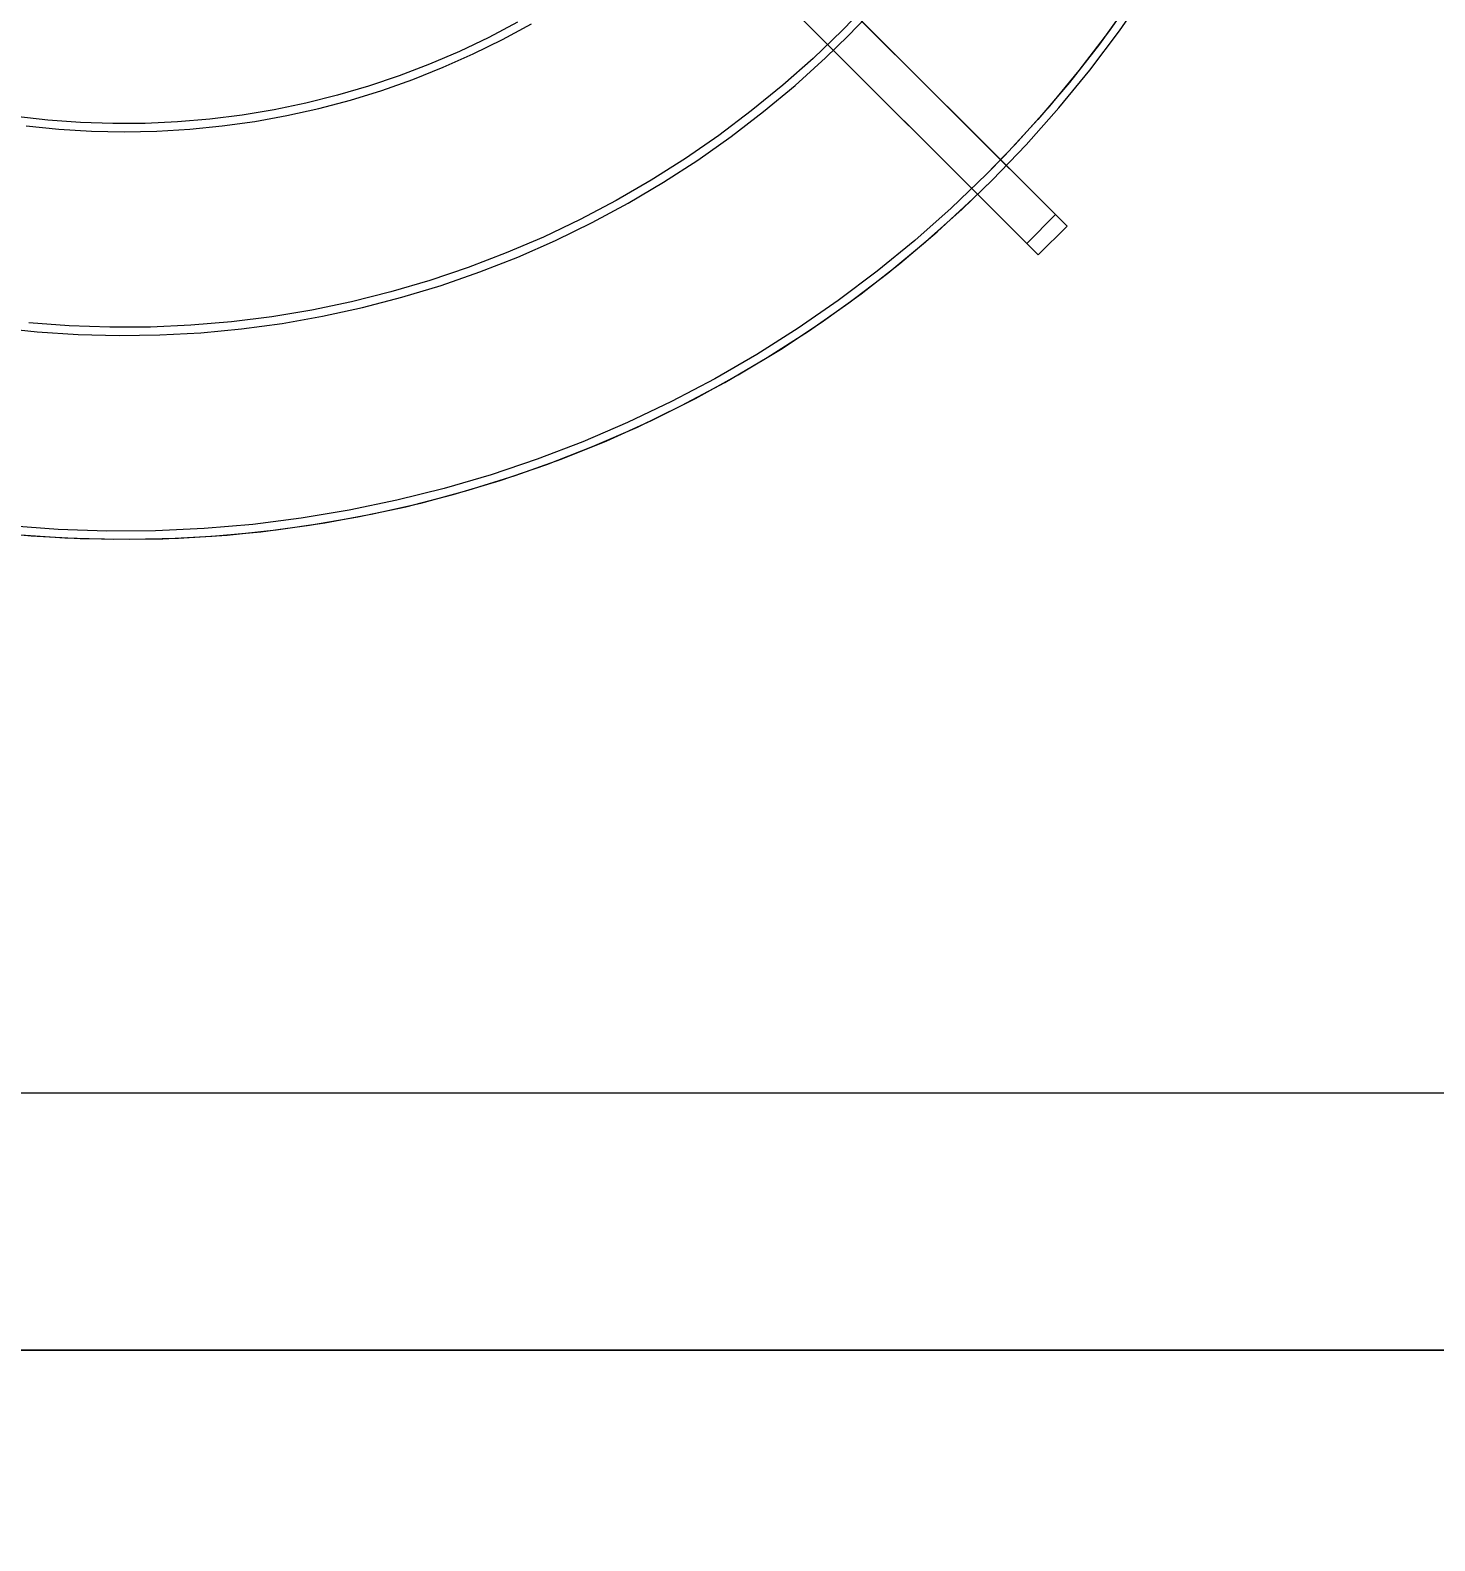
# Model space of a CAD drawing. Header units: millimetres. Extents: x -22227 to 20164, y 15335 to 61747.
# Drawn here: x -7841.6 to -7497, y 58900.2 to 59270.9 of the extents above; entities that cross this region are included whole.
import ezdxf

# ---------------------------------------------------------------- set-up
doc = ezdxf.new("R2010")
doc.units = ezdxf.units.MM
for name, color, linetype, lineweight in [('A-ANNO-DIMS', 7, 'Continuous', 9), ('A-ANNO-DIMS-170', 7, 'Continuous', 9), ('M-EQPM', 7, 'Continuous', 5)]:
    doc.layers.add(name, color=color, linetype=linetype, lineweight=lineweight)
doc.styles.add('Arial_2', font='arial.ttf', dxfattribs={"width": 0.8, "height": 340})
doc.dimstyles.new('AK_DIM_2_0_Arial', dxfattribs={"dimscale": 304.8, "dimtxt": 346.888196, "dimasz": 0.278871, "dimexe": 0.557743, "dimexo": 0.557743, "dimgap": 0.055774, "dimtad": 1, "dimdec": 0, "dimzin": 0, "dimdsep": 46, "dimtxsty": 'Arial_2', "dimblk1": 'OBLIQUE', "dimblk2": 'OBLIQUE', "dimsah": 1, "dimcen": 0.09, "dimadec": 0, "dimazin": 0, "dimtfac": 1, "dimtdec": 4, "dimtix": 1, "dimtmove": 0, "dimatfit": 3, "dimfxl": 1, "dimtvp": 1, "dimtolj": 1, "dimtzin": 0, "dimarcsym": 2})

# ---------------------------------------------------------------- blocks, each defined once
blk = doc.blocks.new('DanNong_VRV_1 QUẠT - OD-A-12_1-2147179-MẶT BẰNG BỐ TRÍ THIẾT BỊ')
at = {"layer": 'M-EQPM'}
for p, q in [((280.9, -33.1), (91.39, 156.4)), ((91.39, 156.4), (283.72, -35.93)), ((276.65, -43), (84.32, 149.33)), ((84.32, 149.33), (273.82, -40.17)), ((280.9, -33.1), (273.82, -40.17)), ((280.9, -33.1), (273.82, -40.17)), ((283.72, -35.93), (280.9, -33.1)), ((276.65, -43), (283.72, -35.93)), ((283.72, -35.93), (276.65, -43)), ((273.82, -40.17), (276.65, -43)), ((-525, -311.78), (655, -311.78)), ((655, -311.78), (-525, -311.78)), ((-508.64, -311.78), (485.5, -311.78)), ((-481.21, -311.78), (585, -311.78)), ((6.91, -311.78), (616.87, -311.78)), ((6.91, -311.78), (616.87, -311.78)), ((136.91, -311.78), (616.87, -311.78)), ((136.91, -311.78), (616.87, -311.78)), ((136.91, -311.78), (616.87, -311.78)), ((136.91, -311.78), (616.87, -311.78)), ((136.91, -311.78), (616.87, -311.78)), ((136.91, -311.78), (616.87, -311.78)), ((136.91, -311.78), (616.87, -311.78)), ((136.91, -311.78), (616.87, -311.78)), ((136.91, -311.78), (616.87, -311.78)), ((253.22, -311.78), (456.78, -311.78)), ((253.22, -311.78), (270, -311.78)), ((440, -311.78), (270, -311.78))]:
    blk.add_line(p, q, dxfattribs=at)
at = {"layer": 'M-EQPM', "flags": 128}
for points in [[(265.34, -24.62), (273.68, -15.94), (281.67, -6.93), (289.29, 2.39), (296.53, 12.01), (303.38, 21.91)], [(265.34, -24.62), (273.68, -15.94), (281.67, -6.93), (289.29, 2.39), (296.53, 12.01), (303.38, 21.91)], [(298.63, 18.46), (291.65, 8.75), (284.28, -0.67), (276.54, -9.79), (268.44, -18.59), (263.92, -23.2)], [(298.63, 18.46), (291.65, 8.75), (284.28, -0.67), (276.54, -9.79), (268.44, -18.59), (263.92, -23.2)], [(17.6, -110.75), (29.59, -111.9), (41.61, -112.58), (53.65, -112.78), (65.68, -112.49), (77.7, -111.72), (89.67, -110.47), (101.59, -108.75), (113.42, -106.55), (125.16, -103.88), (136.78, -100.74), (148.27, -97.13), (159.61, -93.08), (170.77, -88.57), (181.74, -83.62), (192.51, -78.23), (203.05, -72.42), (213.36, -66.19), (223.4, -59.55), (233.17, -52.52), (242.66, -45.1), (251.83, -37.31), (260.69, -29.16), (265.34, -24.62)], [(17.6, -110.75), (29.59, -111.9), (41.61, -112.58), (53.65, -112.78), (65.68, -112.49), (77.7, -111.72), (89.67, -110.47), (101.59, -108.75), (113.42, -106.55), (125.16, -103.88), (136.78, -100.74), (148.27, -97.13), (159.61, -93.08), (170.77, -88.57), (181.74, -83.62), (192.51, -78.23), (203.05, -72.42), (213.36, -66.19), (223.4, -59.55), (233.17, -52.52), (242.66, -45.1), (251.83, -37.31), (260.69, -29.16), (265.34, -24.62)], [(263.92, -23.2), (255.3, -31.49), (246.35, -39.42), (237.09, -46.99), (227.54, -54.19), (217.71, -60.99), (207.61, -67.4), (197.26, -73.4), (186.68, -78.98), (175.89, -84.13), (164.9, -88.85), (153.73, -93.12), (142.4, -96.94), (130.93, -100.31), (119.32, -103.21), (107.62, -105.65), (95.82, -107.62), (83.96, -109.12), (72.04, -110.14), (60.09, -110.68), (48.13, -110.75), (36.18, -110.33), (24.26, -109.44)], [(263.92, -23.2), (255.3, -31.49), (246.35, -39.42), (237.09, -46.99), (227.54, -54.19), (217.71, -60.99), (207.61, -67.4), (197.26, -73.4), (186.68, -78.98), (175.89, -84.13), (164.9, -88.85), (153.73, -93.12), (142.4, -96.94), (130.93, -100.31), (119.32, -103.21), (107.62, -105.65), (95.82, -107.62), (83.96, -109.12), (72.04, -110.14), (60.09, -110.68), (48.13, -110.75), (36.18, -110.33), (24.26, -109.44)], [(265.34, -24.62), (273.68, -15.94), (281.67, -6.93), (289.29, 2.39), (296.53, 12.01), (303.38, 21.91)], [(300.73, 21.54), (293.87, 11.75), (286.62, 2.24), (278.99, -6.98), (271, -15.88), (263.92, -23.2)], [(233.89, 17.64), (228.57, 12.15)], [(229.98, 10.74), (236.94, 17.98)], [(28.33, -11.32), (36.33, -12.13), (44.36, -12.61), (52.4, -12.78), (60.43, -12.62), (68.46, -12.14), (76.46, -11.34), (84.42, -10.23), (92.33, -8.79), (100.18, -7.04), (107.95, -4.98), (115.63, -2.61), (123.21, 0.07), (130.68, 3.05), (138.02, 6.32), (145.22, 9.89), (152.28, 13.74)], [(148.85, 14.1), (141.81, 10.39), (134.62, 6.96), (127.31, 3.82), (119.88, 0.98), (112.33, -1.57), (104.7, -3.81), (96.98, -5.74), (89.18, -7.37), (81.33, -8.68), (73.44, -9.67), (65.5, -10.35), (57.55, -10.71), (49.59, -10.76), (41.64, -10.48), (33.7, -9.89), (25.8, -8.98)], [(228.57, 12.15), (221.39, 5.25), (213.94, -1.35), (206.23, -7.66), (198.27, -13.65), (190.08, -19.32), (181.67, -24.65), (173.05, -29.65), (164.25, -34.29), (155.26, -38.59), (146.11, -42.51), (136.8, -46.07), (127.37, -49.26), (117.81, -52.06), (108.15, -54.48), (98.4, -56.51), (88.58, -58.15), (78.7, -59.4), (68.77, -60.25), (58.82, -60.7), (48.86, -60.75), (38.91, -60.41), (28.98, -59.66)], [(21.09, -60.8), (31.07, -61.86), (41.09, -62.52), (51.13, -62.77), (61.16, -62.63), (71.19, -62.08), (81.18, -61.13), (91.13, -59.79), (101.02, -58.04), (110.83, -55.91), (120.54, -53.38), (130.15, -50.46), (139.63, -47.17), (148.98, -43.5), (158.17, -39.45), (167.19, -35.04), (176.02, -30.28), (184.66, -25.17), (193.09, -19.71), (201.29, -13.92), (209.26, -7.81), (216.97, -1.38), (224.42, 5.34), (229.98, 10.74)], [(25.81, -111.59), (37.82, -112.42), (49.86, -112.77), (61.89, -112.63), (73.92, -112.01), (85.91, -110.92), (97.84, -109.34), (109.71, -107.29), (121.48, -104.77), (133.14, -101.77), (144.67, -98.32), (156.06, -94.4), (167.27, -90.04), (178.31, -85.22), (189.14, -79.97), (199.76, -74.3), (210.14, -68.2), (220.27, -61.69), (230.13, -54.78), (239.7, -47.48), (248.98, -39.81), (257.94, -31.77), (265.34, -24.62)], [(263.92, -23.2), (255.3, -31.49), (246.35, -39.42), (237.09, -46.99), (227.54, -54.19), (217.71, -60.99), (207.61, -67.4), (197.26, -73.4), (186.68, -78.98), (175.89, -84.13), (164.9, -88.85), (153.73, -93.12), (142.4, -96.94), (130.93, -100.31), (119.32, -103.21), (107.62, -105.65), (95.82, -107.62), (83.96, -109.12), (72.04, -110.14), (60.09, -110.68), (48.13, -110.75), (36.18, -110.33), (24.26, -109.44)]]:
    blk.add_lwpolyline(points, dxfattribs=at)
blk = doc.blocks.new('DanNong_VRV_1 QUẠT - OD-A-12_1-V175-MẶT BẰNG BỐ TRÍ THIẾT BỊ')
at = {"layer": 'M-EQPM'}
for p, q in [((280.9, -33.1), (91.39, 156.4)), ((91.39, 156.4), (283.72, -35.93)), ((280.9, -33.1), (91.39, 156.4)), ((91.39, 156.4), (283.72, -35.93)), ((276.65, -43), (84.32, 149.33)), ((84.32, 149.33), (273.82, -40.17)), ((276.65, -43), (84.32, 149.33)), ((84.32, 149.33), (273.82, -40.17)), ((280.9, -33.1), (273.82, -40.17)), ((280.9, -33.1), (273.82, -40.17)), ((280.9, -33.1), (273.82, -40.17)), ((280.9, -33.1), (273.82, -40.17)), ((283.72, -35.93), (280.9, -33.1)), ((283.72, -35.93), (280.9, -33.1)), ((276.65, -43), (283.72, -35.93)), ((283.72, -35.93), (276.65, -43)), ((276.65, -43), (283.72, -35.93)), ((283.72, -35.93), (276.65, -43)), ((273.82, -40.17), (276.65, -43)), ((273.82, -40.17), (276.65, -43)), ((-525, -311.78), (655, -311.78)), ((655, -311.78), (-525, -311.78)), ((-525, -311.78), (655, -311.78)), ((655, -311.78), (-525, -311.78)), ((-508.64, -311.78), (485.5, -311.78)), ((-508.64, -311.78), (485.5, -311.78)), ((-481.21, -311.78), (585, -311.78)), ((-481.21, -311.78), (585, -311.78)), ((6.91, -311.78), (616.87, -311.78)), ((6.91, -311.78), (616.87, -311.78)), ((6.91, -311.78), (616.87, -311.78)), ((6.91, -311.78), (616.87, -311.78)), ((136.91, -311.78), (616.87, -311.78)), ((136.91, -311.78), (616.87, -311.78)), ((136.91, -311.78), (616.87, -311.78)), ((136.91, -311.78), (616.87, -311.78)), ((136.91, -311.78), (616.87, -311.78)), ((136.91, -311.78), (616.87, -311.78)), ((136.91, -311.78), (616.87, -311.78)), ((136.91, -311.78), (616.87, -311.78)), ((136.91, -311.78), (616.87, -311.78)), ((136.91, -311.78), (616.87, -311.78)), ((136.91, -311.78), (616.87, -311.78)), ((136.91, -311.78), (616.87, -311.78)), ((136.91, -311.78), (616.87, -311.78)), ((136.91, -311.78), (616.87, -311.78)), ((136.91, -311.78), (616.87, -311.78)), ((136.91, -311.78), (616.87, -311.78)), ((136.91, -311.78), (616.87, -311.78)), ((136.91, -311.78), (616.87, -311.78)), ((253.22, -311.78), (456.78, -311.78)), ((253.22, -311.78), (270, -311.78)), ((253.22, -311.78), (456.78, -311.78)), ((253.22, -311.78), (270, -311.78)), ((440, -311.78), (270, -311.78)), ((440, -311.78), (270, -311.78))]:
    blk.add_line(p, q, dxfattribs=at)
at = {"layer": 'M-EQPM', "flags": 128}
for points in [[(265.34, -24.62), (273.68, -15.94), (281.67, -6.93), (289.29, 2.39), (296.53, 12.01), (303.38, 21.91)], [(265.34, -24.62), (273.68, -15.94), (281.67, -6.93), (289.29, 2.39), (296.53, 12.01), (303.38, 21.91)], [(265.34, -24.62), (273.68, -15.94), (281.67, -6.93), (289.29, 2.39), (296.53, 12.01), (303.38, 21.91)], [(265.34, -24.62), (273.68, -15.94), (281.67, -6.93), (289.29, 2.39), (296.53, 12.01), (303.38, 21.91)], [(298.63, 18.46), (291.65, 8.75), (284.28, -0.67), (276.54, -9.79), (268.44, -18.59), (263.92, -23.2)], [(298.63, 18.46), (291.65, 8.75), (284.28, -0.67), (276.54, -9.79), (268.44, -18.59), (263.92, -23.2)], [(298.63, 18.46), (291.65, 8.75), (284.28, -0.67), (276.54, -9.79), (268.44, -18.59), (263.92, -23.2)], [(298.63, 18.46), (291.65, 8.75), (284.28, -0.67), (276.54, -9.79), (268.44, -18.59), (263.92, -23.2)], [(17.6, -110.75), (29.59, -111.9), (41.61, -112.58), (53.65, -112.78), (65.68, -112.49), (77.7, -111.72), (89.67, -110.47), (101.59, -108.75), (113.42, -106.55), (125.16, -103.88), (136.78, -100.74), (148.27, -97.13), (159.61, -93.08), (170.77, -88.57), (181.74, -83.62), (192.51, -78.23), (203.05, -72.42), (213.36, -66.19), (223.4, -59.55), (233.17, -52.52), (242.66, -45.1), (251.83, -37.31), (260.69, -29.16), (265.34, -24.62)], [(17.6, -110.75), (29.59, -111.9), (41.61, -112.58), (53.65, -112.78), (65.68, -112.49), (77.7, -111.72), (89.67, -110.47), (101.59, -108.75), (113.42, -106.55), (125.16, -103.88), (136.78, -100.74), (148.27, -97.13), (159.61, -93.08), (170.77, -88.57), (181.74, -83.62), (192.51, -78.23), (203.05, -72.42), (213.36, -66.19), (223.4, -59.55), (233.17, -52.52), (242.66, -45.1), (251.83, -37.31), (260.69, -29.16), (265.34, -24.62)], [(17.6, -110.75), (29.59, -111.9), (41.61, -112.58), (53.65, -112.78), (65.68, -112.49), (77.7, -111.72), (89.67, -110.47), (101.59, -108.75), (113.42, -106.55), (125.16, -103.88), (136.78, -100.74), (148.27, -97.13), (159.61, -93.08), (170.77, -88.57), (181.74, -83.62), (192.51, -78.23), (203.05, -72.42), (213.36, -66.19), (223.4, -59.55), (233.17, -52.52), (242.66, -45.1), (251.83, -37.31), (260.69, -29.16), (265.34, -24.62)], [(17.6, -110.75), (29.59, -111.9), (41.61, -112.58), (53.65, -112.78), (65.68, -112.49), (77.7, -111.72), (89.67, -110.47), (101.59, -108.75), (113.42, -106.55), (125.16, -103.88), (136.78, -100.74), (148.27, -97.13), (159.61, -93.08), (170.77, -88.57), (181.74, -83.62), (192.51, -78.23), (203.05, -72.42), (213.36, -66.19), (223.4, -59.55), (233.17, -52.52), (242.66, -45.1), (251.83, -37.31), (260.69, -29.16), (265.34, -24.62)], [(263.92, -23.2), (255.3, -31.49), (246.35, -39.42), (237.09, -46.99), (227.54, -54.19), (217.71, -60.99), (207.61, -67.4), (197.26, -73.4), (186.68, -78.98), (175.89, -84.13), (164.9, -88.85), (153.73, -93.12), (142.4, -96.94), (130.93, -100.31), (119.32, -103.21), (107.62, -105.65), (95.82, -107.62), (83.96, -109.12), (72.04, -110.14), (60.09, -110.68), (48.13, -110.75), (36.18, -110.33), (24.26, -109.44)], [(263.92, -23.2), (255.3, -31.49), (246.35, -39.42), (237.09, -46.99), (227.54, -54.19), (217.71, -60.99), (207.61, -67.4), (197.26, -73.4), (186.68, -78.98), (175.89, -84.13), (164.9, -88.85), (153.73, -93.12), (142.4, -96.94), (130.93, -100.31), (119.32, -103.21), (107.62, -105.65), (95.82, -107.62), (83.96, -109.12), (72.04, -110.14), (60.09, -110.68), (48.13, -110.75), (36.18, -110.33), (24.26, -109.44)], [(263.92, -23.2), (255.3, -31.49), (246.35, -39.42), (237.09, -46.99), (227.54, -54.19), (217.71, -60.99), (207.61, -67.4), (197.26, -73.4), (186.68, -78.98), (175.89, -84.13), (164.9, -88.85), (153.73, -93.12), (142.4, -96.94), (130.93, -100.31), (119.32, -103.21), (107.62, -105.65), (95.82, -107.62), (83.96, -109.12), (72.04, -110.14), (60.09, -110.68), (48.13, -110.75), (36.18, -110.33), (24.26, -109.44)], [(263.92, -23.2), (255.3, -31.49), (246.35, -39.42), (237.09, -46.99), (227.54, -54.19), (217.71, -60.99), (207.61, -67.4), (197.26, -73.4), (186.68, -78.98), (175.89, -84.13), (164.9, -88.85), (153.73, -93.12), (142.4, -96.94), (130.93, -100.31), (119.32, -103.21), (107.62, -105.65), (95.82, -107.62), (83.96, -109.12), (72.04, -110.14), (60.09, -110.68), (48.13, -110.75), (36.18, -110.33), (24.26, -109.44)], [(265.34, -24.62), (273.68, -15.94), (281.67, -6.93), (289.29, 2.39), (296.53, 12.01), (303.38, 21.91)], [(265.34, -24.62), (273.68, -15.94), (281.67, -6.93), (289.29, 2.39), (296.53, 12.01), (303.38, 21.91)], [(300.73, 21.54), (293.87, 11.75), (286.62, 2.24), (278.99, -6.98), (271, -15.88), (263.92, -23.2)], [(300.73, 21.54), (293.87, 11.75), (286.62, 2.24), (278.99, -6.98), (271, -15.88), (263.92, -23.2)], [(233.89, 17.64), (228.57, 12.15)], [(233.89, 17.64), (228.57, 12.15)], [(229.98, 10.74), (236.94, 17.98)], [(229.98, 10.74), (236.94, 17.98)], [(28.33, -11.32), (36.33, -12.13), (44.36, -12.61), (52.4, -12.78), (60.43, -12.62), (68.46, -12.14), (76.46, -11.34), (84.42, -10.23), (92.33, -8.79), (100.18, -7.04), (107.95, -4.98), (115.63, -2.61), (123.21, 0.07), (130.68, 3.05), (138.02, 6.32), (145.22, 9.89), (152.28, 13.74)], [(28.33, -11.32), (36.33, -12.13), (44.36, -12.61), (52.4, -12.78), (60.43, -12.62), (68.46, -12.14), (76.46, -11.34), (84.42, -10.23), (92.33, -8.79), (100.18, -7.04), (107.95, -4.98), (115.63, -2.61), (123.21, 0.07), (130.68, 3.05), (138.02, 6.32), (145.22, 9.89), (152.28, 13.74)], [(148.85, 14.1), (141.81, 10.39), (134.62, 6.96), (127.31, 3.82), (119.88, 0.98), (112.33, -1.57), (104.7, -3.81), (96.98, -5.74), (89.18, -7.37), (81.33, -8.68), (73.44, -9.67), (65.5, -10.35), (57.55, -10.71), (49.59, -10.76), (41.64, -10.48), (33.7, -9.89), (25.8, -8.98)], [(148.85, 14.1), (141.81, 10.39), (134.62, 6.96), (127.31, 3.82), (119.88, 0.98), (112.33, -1.57), (104.7, -3.81), (96.98, -5.74), (89.18, -7.37), (81.33, -8.68), (73.44, -9.67), (65.5, -10.35), (57.55, -10.71), (49.59, -10.76), (41.64, -10.48), (33.7, -9.89), (25.8, -8.98)], [(228.57, 12.15), (221.39, 5.25), (213.94, -1.35), (206.23, -7.66), (198.27, -13.65), (190.08, -19.32), (181.67, -24.65), (173.05, -29.65), (164.25, -34.29), (155.26, -38.59), (146.11, -42.51), (136.8, -46.07), (127.37, -49.26), (117.81, -52.06), (108.15, -54.48), (98.4, -56.51), (88.58, -58.15), (78.7, -59.4), (68.77, -60.25), (58.82, -60.7), (48.86, -60.75), (38.91, -60.41), (28.98, -59.66)], [(228.57, 12.15), (221.39, 5.25), (213.94, -1.35), (206.23, -7.66), (198.27, -13.65), (190.08, -19.32), (181.67, -24.65), (173.05, -29.65), (164.25, -34.29), (155.26, -38.59), (146.11, -42.51), (136.8, -46.07), (127.37, -49.26), (117.81, -52.06), (108.15, -54.48), (98.4, -56.51), (88.58, -58.15), (78.7, -59.4), (68.77, -60.25), (58.82, -60.7), (48.86, -60.75), (38.91, -60.41), (28.98, -59.66)], [(21.09, -60.8), (31.07, -61.86), (41.09, -62.52), (51.13, -62.77), (61.16, -62.63), (71.19, -62.08), (81.18, -61.13), (91.13, -59.79), (101.02, -58.04), (110.83, -55.91), (120.54, -53.38), (130.15, -50.46), (139.63, -47.17), (148.98, -43.5), (158.17, -39.45), (167.19, -35.04), (176.02, -30.28), (184.66, -25.17), (193.09, -19.71), (201.29, -13.92), (209.26, -7.81), (216.97, -1.38), (224.42, 5.34), (229.98, 10.74)], [(21.09, -60.8), (31.07, -61.86), (41.09, -62.52), (51.13, -62.77), (61.16, -62.63), (71.19, -62.08), (81.18, -61.13), (91.13, -59.79), (101.02, -58.04), (110.83, -55.91), (120.54, -53.38), (130.15, -50.46), (139.63, -47.17), (148.98, -43.5), (158.17, -39.45), (167.19, -35.04), (176.02, -30.28), (184.66, -25.17), (193.09, -19.71), (201.29, -13.92), (209.26, -7.81), (216.97, -1.38), (224.42, 5.34), (229.98, 10.74)], [(25.81, -111.59), (37.82, -112.42), (49.86, -112.77), (61.89, -112.63), (73.92, -112.01), (85.91, -110.92), (97.84, -109.34), (109.71, -107.29), (121.48, -104.77), (133.14, -101.77), (144.67, -98.32), (156.06, -94.4), (167.27, -90.04), (178.31, -85.22), (189.14, -79.97), (199.76, -74.3), (210.14, -68.2), (220.27, -61.69), (230.13, -54.78), (239.7, -47.48), (248.98, -39.81), (257.94, -31.77), (265.34, -24.62)], [(25.81, -111.59), (37.82, -112.42), (49.86, -112.77), (61.89, -112.63), (73.92, -112.01), (85.91, -110.92), (97.84, -109.34), (109.71, -107.29), (121.48, -104.77), (133.14, -101.77), (144.67, -98.32), (156.06, -94.4), (167.27, -90.04), (178.31, -85.22), (189.14, -79.97), (199.76, -74.3), (210.14, -68.2), (220.27, -61.69), (230.13, -54.78), (239.7, -47.48), (248.98, -39.81), (257.94, -31.77), (265.34, -24.62)], [(263.92, -23.2), (255.3, -31.49), (246.35, -39.42), (237.09, -46.99), (227.54, -54.19), (217.71, -60.99), (207.61, -67.4), (197.26, -73.4), (186.68, -78.98), (175.89, -84.13), (164.9, -88.85), (153.73, -93.12), (142.4, -96.94), (130.93, -100.31), (119.32, -103.21), (107.62, -105.65), (95.82, -107.62), (83.96, -109.12), (72.04, -110.14), (60.09, -110.68), (48.13, -110.75), (36.18, -110.33), (24.26, -109.44)], [(263.92, -23.2), (255.3, -31.49), (246.35, -39.42), (237.09, -46.99), (227.54, -54.19), (217.71, -60.99), (207.61, -67.4), (197.26, -73.4), (186.68, -78.98), (175.89, -84.13), (164.9, -88.85), (153.73, -93.12), (142.4, -96.94), (130.93, -100.31), (119.32, -103.21), (107.62, -105.65), (95.82, -107.62), (83.96, -109.12), (72.04, -110.14), (60.09, -110.68), (48.13, -110.75), (36.18, -110.33), (24.26, -109.44)]]:
    blk.add_lwpolyline(points, dxfattribs=at)
blk = doc.blocks.new('DanNong_VRV_1 QUẠT - OD-A-12_1-V180-MẶT BẰNG BỐ TRÍ THIẾT BỊ')
at = {"layer": 'M-EQPM'}
for p, q in [((280.9, -33.1), (91.39, 156.4)), ((91.39, 156.4), (283.72, -35.93)), ((280.9, -33.1), (91.39, 156.4)), ((91.39, 156.4), (283.72, -35.93)), ((276.65, -43), (84.32, 149.33)), ((84.32, 149.33), (273.82, -40.17)), ((276.65, -43), (84.32, 149.33)), ((84.32, 149.33), (273.82, -40.17)), ((280.9, -33.1), (273.82, -40.17)), ((280.9, -33.1), (273.82, -40.17)), ((280.9, -33.1), (273.82, -40.17)), ((280.9, -33.1), (273.82, -40.17)), ((283.72, -35.93), (280.9, -33.1)), ((283.72, -35.93), (280.9, -33.1)), ((276.65, -43), (283.72, -35.93)), ((283.72, -35.93), (276.65, -43)), ((276.65, -43), (283.72, -35.93)), ((283.72, -35.93), (276.65, -43)), ((273.82, -40.17), (276.65, -43)), ((273.82, -40.17), (276.65, -43)), ((-525, -311.78), (655, -311.78)), ((655, -311.78), (-525, -311.78)), ((-525, -311.78), (655, -311.78)), ((655, -311.78), (-525, -311.78)), ((-508.64, -311.78), (485.5, -311.78)), ((-508.64, -311.78), (485.5, -311.78)), ((-481.21, -311.78), (585, -311.78)), ((-481.21, -311.78), (585, -311.78)), ((6.91, -311.78), (616.87, -311.78)), ((6.91, -311.78), (616.87, -311.78)), ((6.91, -311.78), (616.87, -311.78)), ((6.91, -311.78), (616.87, -311.78)), ((136.91, -311.78), (616.87, -311.78)), ((136.91, -311.78), (616.87, -311.78)), ((136.91, -311.78), (616.87, -311.78)), ((136.91, -311.78), (616.87, -311.78)), ((136.91, -311.78), (616.87, -311.78)), ((136.91, -311.78), (616.87, -311.78)), ((136.91, -311.78), (616.87, -311.78)), ((136.91, -311.78), (616.87, -311.78)), ((136.91, -311.78), (616.87, -311.78)), ((136.91, -311.78), (616.87, -311.78)), ((136.91, -311.78), (616.87, -311.78)), ((136.91, -311.78), (616.87, -311.78)), ((136.91, -311.78), (616.87, -311.78)), ((136.91, -311.78), (616.87, -311.78)), ((136.91, -311.78), (616.87, -311.78)), ((136.91, -311.78), (616.87, -311.78)), ((136.91, -311.78), (616.87, -311.78)), ((136.91, -311.78), (616.87, -311.78)), ((253.22, -311.78), (456.78, -311.78)), ((253.22, -311.78), (270, -311.78)), ((253.22, -311.78), (456.78, -311.78)), ((253.22, -311.78), (270, -311.78)), ((440, -311.78), (270, -311.78)), ((440, -311.78), (270, -311.78))]:
    blk.add_line(p, q, dxfattribs=at)
at = {"layer": 'M-EQPM', "flags": 128}
for points in [[(265.34, -24.62), (273.68, -15.94), (281.67, -6.93), (289.29, 2.39), (296.53, 12.01), (303.38, 21.91)], [(265.34, -24.62), (273.68, -15.94), (281.67, -6.93), (289.29, 2.39), (296.53, 12.01), (303.38, 21.91)], [(265.34, -24.62), (273.68, -15.94), (281.67, -6.93), (289.29, 2.39), (296.53, 12.01), (303.38, 21.91)], [(265.34, -24.62), (273.68, -15.94), (281.67, -6.93), (289.29, 2.39), (296.53, 12.01), (303.38, 21.91)], [(298.63, 18.46), (291.65, 8.75), (284.28, -0.67), (276.54, -9.79), (268.44, -18.59), (263.92, -23.2)], [(298.63, 18.46), (291.65, 8.75), (284.28, -0.67), (276.54, -9.79), (268.44, -18.59), (263.92, -23.2)], [(298.63, 18.46), (291.65, 8.75), (284.28, -0.67), (276.54, -9.79), (268.44, -18.59), (263.92, -23.2)], [(298.63, 18.46), (291.65, 8.75), (284.28, -0.67), (276.54, -9.79), (268.44, -18.59), (263.92, -23.2)], [(17.6, -110.75), (29.59, -111.9), (41.61, -112.58), (53.65, -112.78), (65.68, -112.49), (77.7, -111.72), (89.67, -110.47), (101.59, -108.75), (113.42, -106.55), (125.16, -103.88), (136.78, -100.74), (148.27, -97.13), (159.61, -93.08), (170.77, -88.57), (181.74, -83.62), (192.51, -78.23), (203.05, -72.42), (213.36, -66.19), (223.4, -59.55), (233.17, -52.52), (242.66, -45.1), (251.83, -37.31), (260.69, -29.16), (265.34, -24.62)], [(17.6, -110.75), (29.59, -111.9), (41.61, -112.58), (53.65, -112.78), (65.68, -112.49), (77.7, -111.72), (89.67, -110.47), (101.59, -108.75), (113.42, -106.55), (125.16, -103.88), (136.78, -100.74), (148.27, -97.13), (159.61, -93.08), (170.77, -88.57), (181.74, -83.62), (192.51, -78.23), (203.05, -72.42), (213.36, -66.19), (223.4, -59.55), (233.17, -52.52), (242.66, -45.1), (251.83, -37.31), (260.69, -29.16), (265.34, -24.62)], [(17.6, -110.75), (29.59, -111.9), (41.61, -112.58), (53.65, -112.78), (65.68, -112.49), (77.7, -111.72), (89.67, -110.47), (101.59, -108.75), (113.42, -106.55), (125.16, -103.88), (136.78, -100.74), (148.27, -97.13), (159.61, -93.08), (170.77, -88.57), (181.74, -83.62), (192.51, -78.23), (203.05, -72.42), (213.36, -66.19), (223.4, -59.55), (233.17, -52.52), (242.66, -45.1), (251.83, -37.31), (260.69, -29.16), (265.34, -24.62)], [(17.6, -110.75), (29.59, -111.9), (41.61, -112.58), (53.65, -112.78), (65.68, -112.49), (77.7, -111.72), (89.67, -110.47), (101.59, -108.75), (113.42, -106.55), (125.16, -103.88), (136.78, -100.74), (148.27, -97.13), (159.61, -93.08), (170.77, -88.57), (181.74, -83.62), (192.51, -78.23), (203.05, -72.42), (213.36, -66.19), (223.4, -59.55), (233.17, -52.52), (242.66, -45.1), (251.83, -37.31), (260.69, -29.16), (265.34, -24.62)], [(263.92, -23.2), (255.3, -31.49), (246.35, -39.42), (237.09, -46.99), (227.54, -54.19), (217.71, -60.99), (207.61, -67.4), (197.26, -73.4), (186.68, -78.98), (175.89, -84.13), (164.9, -88.85), (153.73, -93.12), (142.4, -96.94), (130.93, -100.31), (119.32, -103.21), (107.62, -105.65), (95.82, -107.62), (83.96, -109.12), (72.04, -110.14), (60.09, -110.68), (48.13, -110.75), (36.18, -110.33), (24.26, -109.44)], [(263.92, -23.2), (255.3, -31.49), (246.35, -39.42), (237.09, -46.99), (227.54, -54.19), (217.71, -60.99), (207.61, -67.4), (197.26, -73.4), (186.68, -78.98), (175.89, -84.13), (164.9, -88.85), (153.73, -93.12), (142.4, -96.94), (130.93, -100.31), (119.32, -103.21), (107.62, -105.65), (95.82, -107.62), (83.96, -109.12), (72.04, -110.14), (60.09, -110.68), (48.13, -110.75), (36.18, -110.33), (24.26, -109.44)], [(263.92, -23.2), (255.3, -31.49), (246.35, -39.42), (237.09, -46.99), (227.54, -54.19), (217.71, -60.99), (207.61, -67.4), (197.26, -73.4), (186.68, -78.98), (175.89, -84.13), (164.9, -88.85), (153.73, -93.12), (142.4, -96.94), (130.93, -100.31), (119.32, -103.21), (107.62, -105.65), (95.82, -107.62), (83.96, -109.12), (72.04, -110.14), (60.09, -110.68), (48.13, -110.75), (36.18, -110.33), (24.26, -109.44)], [(263.92, -23.2), (255.3, -31.49), (246.35, -39.42), (237.09, -46.99), (227.54, -54.19), (217.71, -60.99), (207.61, -67.4), (197.26, -73.4), (186.68, -78.98), (175.89, -84.13), (164.9, -88.85), (153.73, -93.12), (142.4, -96.94), (130.93, -100.31), (119.32, -103.21), (107.62, -105.65), (95.82, -107.62), (83.96, -109.12), (72.04, -110.14), (60.09, -110.68), (48.13, -110.75), (36.18, -110.33), (24.26, -109.44)], [(265.34, -24.62), (273.68, -15.94), (281.67, -6.93), (289.29, 2.39), (296.53, 12.01), (303.38, 21.91)], [(265.34, -24.62), (273.68, -15.94), (281.67, -6.93), (289.29, 2.39), (296.53, 12.01), (303.38, 21.91)], [(300.73, 21.54), (293.87, 11.75), (286.62, 2.24), (278.99, -6.98), (271, -15.88), (263.92, -23.2)], [(300.73, 21.54), (293.87, 11.75), (286.62, 2.24), (278.99, -6.98), (271, -15.88), (263.92, -23.2)], [(233.89, 17.64), (228.57, 12.15)], [(233.89, 17.64), (228.57, 12.15)], [(229.98, 10.74), (236.94, 17.98)], [(229.98, 10.74), (236.94, 17.98)], [(28.33, -11.32), (36.33, -12.13), (44.36, -12.61), (52.4, -12.78), (60.43, -12.62), (68.46, -12.14), (76.46, -11.34), (84.42, -10.23), (92.33, -8.79), (100.18, -7.04), (107.95, -4.98), (115.63, -2.61), (123.21, 0.07), (130.68, 3.05), (138.02, 6.32), (145.22, 9.89), (152.28, 13.74)], [(28.33, -11.32), (36.33, -12.13), (44.36, -12.61), (52.4, -12.78), (60.43, -12.62), (68.46, -12.14), (76.46, -11.34), (84.42, -10.23), (92.33, -8.79), (100.18, -7.04), (107.95, -4.98), (115.63, -2.61), (123.21, 0.07), (130.68, 3.05), (138.02, 6.32), (145.22, 9.89), (152.28, 13.74)], [(148.85, 14.1), (141.81, 10.39), (134.62, 6.96), (127.31, 3.82), (119.88, 0.98), (112.33, -1.57), (104.7, -3.81), (96.98, -5.74), (89.18, -7.37), (81.33, -8.68), (73.44, -9.67), (65.5, -10.35), (57.55, -10.71), (49.59, -10.76), (41.64, -10.48), (33.7, -9.89), (25.8, -8.98)], [(148.85, 14.1), (141.81, 10.39), (134.62, 6.96), (127.31, 3.82), (119.88, 0.98), (112.33, -1.57), (104.7, -3.81), (96.98, -5.74), (89.18, -7.37), (81.33, -8.68), (73.44, -9.67), (65.5, -10.35), (57.55, -10.71), (49.59, -10.76), (41.64, -10.48), (33.7, -9.89), (25.8, -8.98)], [(228.57, 12.15), (221.39, 5.25), (213.94, -1.35), (206.23, -7.66), (198.27, -13.65), (190.08, -19.32), (181.67, -24.65), (173.05, -29.65), (164.25, -34.29), (155.26, -38.59), (146.11, -42.51), (136.8, -46.07), (127.37, -49.26), (117.81, -52.06), (108.15, -54.48), (98.4, -56.51), (88.58, -58.15), (78.7, -59.4), (68.77, -60.25), (58.82, -60.7), (48.86, -60.75), (38.91, -60.41), (28.98, -59.66)], [(228.57, 12.15), (221.39, 5.25), (213.94, -1.35), (206.23, -7.66), (198.27, -13.65), (190.08, -19.32), (181.67, -24.65), (173.05, -29.65), (164.25, -34.29), (155.26, -38.59), (146.11, -42.51), (136.8, -46.07), (127.37, -49.26), (117.81, -52.06), (108.15, -54.48), (98.4, -56.51), (88.58, -58.15), (78.7, -59.4), (68.77, -60.25), (58.82, -60.7), (48.86, -60.75), (38.91, -60.41), (28.98, -59.66)], [(21.09, -60.8), (31.07, -61.86), (41.09, -62.52), (51.13, -62.77), (61.16, -62.63), (71.19, -62.08), (81.18, -61.13), (91.13, -59.79), (101.02, -58.04), (110.83, -55.91), (120.54, -53.38), (130.15, -50.46), (139.63, -47.17), (148.98, -43.5), (158.17, -39.45), (167.19, -35.04), (176.02, -30.28), (184.66, -25.17), (193.09, -19.71), (201.29, -13.92), (209.26, -7.81), (216.97, -1.38), (224.42, 5.34), (229.98, 10.74)], [(21.09, -60.8), (31.07, -61.86), (41.09, -62.52), (51.13, -62.77), (61.16, -62.63), (71.19, -62.08), (81.18, -61.13), (91.13, -59.79), (101.02, -58.04), (110.83, -55.91), (120.54, -53.38), (130.15, -50.46), (139.63, -47.17), (148.98, -43.5), (158.17, -39.45), (167.19, -35.04), (176.02, -30.28), (184.66, -25.17), (193.09, -19.71), (201.29, -13.92), (209.26, -7.81), (216.97, -1.38), (224.42, 5.34), (229.98, 10.74)], [(25.81, -111.59), (37.82, -112.42), (49.86, -112.77), (61.89, -112.63), (73.92, -112.01), (85.91, -110.92), (97.84, -109.34), (109.71, -107.29), (121.48, -104.77), (133.14, -101.77), (144.67, -98.32), (156.06, -94.4), (167.27, -90.04), (178.31, -85.22), (189.14, -79.97), (199.76, -74.3), (210.14, -68.2), (220.27, -61.69), (230.13, -54.78), (239.7, -47.48), (248.98, -39.81), (257.94, -31.77), (265.34, -24.62)], [(25.81, -111.59), (37.82, -112.42), (49.86, -112.77), (61.89, -112.63), (73.92, -112.01), (85.91, -110.92), (97.84, -109.34), (109.71, -107.29), (121.48, -104.77), (133.14, -101.77), (144.67, -98.32), (156.06, -94.4), (167.27, -90.04), (178.31, -85.22), (189.14, -79.97), (199.76, -74.3), (210.14, -68.2), (220.27, -61.69), (230.13, -54.78), (239.7, -47.48), (248.98, -39.81), (257.94, -31.77), (265.34, -24.62)], [(263.92, -23.2), (255.3, -31.49), (246.35, -39.42), (237.09, -46.99), (227.54, -54.19), (217.71, -60.99), (207.61, -67.4), (197.26, -73.4), (186.68, -78.98), (175.89, -84.13), (164.9, -88.85), (153.73, -93.12), (142.4, -96.94), (130.93, -100.31), (119.32, -103.21), (107.62, -105.65), (95.82, -107.62), (83.96, -109.12), (72.04, -110.14), (60.09, -110.68), (48.13, -110.75), (36.18, -110.33), (24.26, -109.44)], [(263.92, -23.2), (255.3, -31.49), (246.35, -39.42), (237.09, -46.99), (227.54, -54.19), (217.71, -60.99), (207.61, -67.4), (197.26, -73.4), (186.68, -78.98), (175.89, -84.13), (164.9, -88.85), (153.73, -93.12), (142.4, -96.94), (130.93, -100.31), (119.32, -103.21), (107.62, -105.65), (95.82, -107.62), (83.96, -109.12), (72.04, -110.14), (60.09, -110.68), (48.13, -110.75), (36.18, -110.33), (24.26, -109.44)]]:
    blk.add_lwpolyline(points, dxfattribs=at)
blk = doc.blocks.new('AK-SGS-M3-Hrvt_rvt-1-MẶT BẰNG BỐ TRÍ THIẾT BỊ')
at = {"layer": 'M-EQPM', "lineweight": 9}
for name in ['DanNong_VRV_1 QUẠT - OD-A-12_1-2147179-MẶT BẰNG BỐ TRÍ THIẾT BỊ', 'DanNong_VRV_1 QUẠT - OD-A-12_1-V175-MẶT BẰNG BỐ TRÍ THIẾT BỊ', 'DanNong_VRV_1 QUẠT - OD-A-12_1-V180-MẶT BẰNG BỐ TRÍ THIẾT BỊ']:
    blk.add_blockref(name, (-7870.9, 59258.71), dxfattribs=at)
blk = doc.blocks.new('DIMBLOCK9-MẶT BẰNG BỐ TRÍ THIẾT BỊ')
at = {"layer": 'A-ANNO-DIMS-170'}
for p, q in [((-12198.59, 59010.07), (-12198.59, 59180.07)), ((-4498.59, 59010.07), (-4498.59, 59180.07)), ((-12198.59, 59010.07), (-12156.09, 59052.57)), ((-4498.59, 59010.07), (-4456.09, 59052.57)), ((-12198.59, 59010.07), (-12241.09, 58967.57)), ((-12198.59, 59010.07), (-4498.59, 59010.07)), ((-12198.59, 59010.07), (-12198.59, 58900.17)), ((-4498.59, 59010.07), (-4541.09, 58967.57)), ((-4498.59, 59010.07), (-4498.59, 58900.17))]:
    blk.add_line(p, q, dxfattribs=at)
at = {"layer": 'A-ANNO-DIMS-170', "color": 0, "insert": (-8764.85, 59468.46), "char_height": 340, "width": 999.038, "attachment_point": 1, "line_spacing_factor": 0.941778, "style": 'Arial_2'}
blk.add_mtext('7700', dxfattribs=at)
blk = doc.blocks.new('_Oblique')
at = {"color": 0, "linetype": 'ByBlock', "lineweight": -2}
blk.add_line((-0.5, -0.5), (0.5, 0.5), dxfattribs=at)

msp = doc.modelspace()

# ---------------------------------------------------------------- block references
at = {"lineweight": 5}
msp.add_blockref('AK-SGS-M3-Hrvt_rvt-1-MẶT BẰNG BỐ TRÍ THIẾT BỊ', (0, 0), dxfattribs=at)

# ---------------------------------------------------------------- dimensions: what is measured, and where the dimension line sits
at = {"layer": 'A-ANNO-DIMS'}
dim = msp.add_linear_dim(base=(-4498.59, 59010.07), p1=(-12198.59, 59070.17), p2=(-4498.59, 59070.17), dimstyle='AK_DIM_2_0_Arial', override={"dimpost": '<>', "dimfxl": 7700}, dxfattribs=at)
dim.commit()
dim.dimension.update_dxf_attribs({"geometry": 'DIMBLOCK9-MẶT BẰNG BỐ TRÍ THIẾT BỊ', "text_midpoint": (-8348.59, 59200.66)})

doc.saveas('drawing.dxf')
